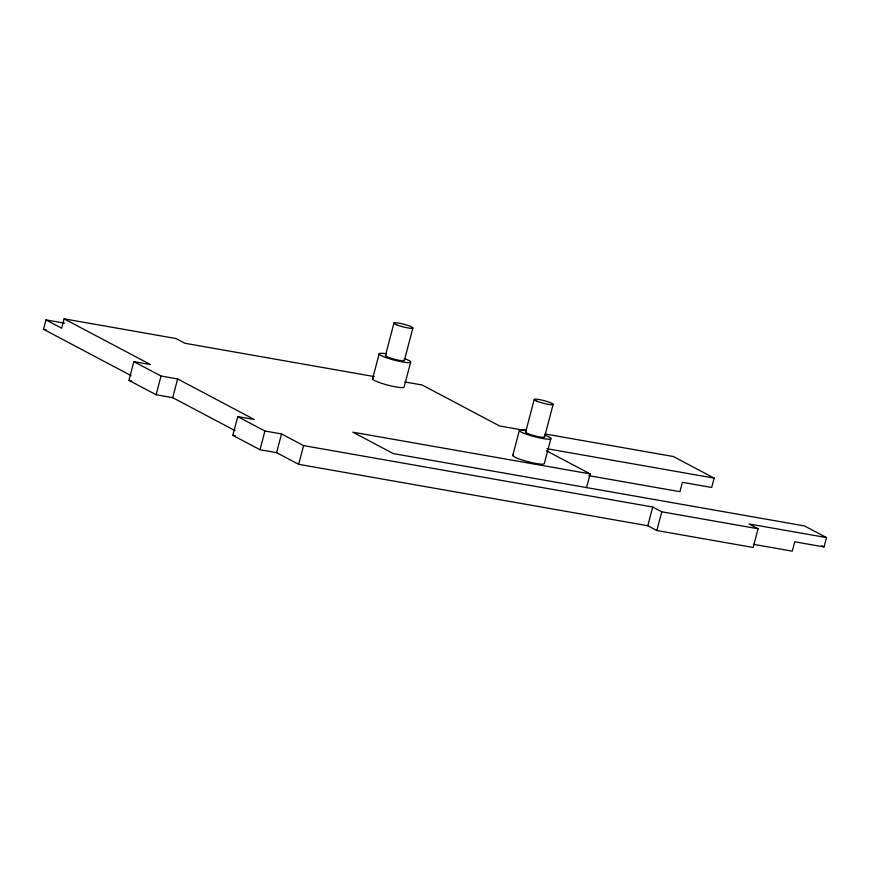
<?xml version="1.0" encoding="UTF-8"?>
<svg xmlns="http://www.w3.org/2000/svg" width="870" height="870" viewBox="0 0 870 870"><rect width="100%" height="100%" fill="white"/><g stroke="black" fill="none" stroke-linecap="round" stroke-linejoin="round"><path stroke-width="1.3" d="M131.131 375.655L43.5 329.273L45.958 319.91L64.587 323.183M374.187 376.569L184.864 343.258L175.881 338.506L64.097 318.844L61.639 328.207L45.958 319.91M235.052 430.661L172.728 397.666L156.111 394.741L128.934 380.353L133.839 361.637L150.456 364.552L64.097 318.844M156.111 394.741L161.026 376.025L133.839 361.637M172.728 397.666L177.632 378.939L161.026 376.025M753.474 544.326L792.276 551.156L794.734 541.792L824.042 546.947L826.5 537.584L749.016 523.957L758.074 528.753L753.159 547.469L656.839 530.537L647.78 525.741L298.671 464.33L276.616 452.661L260.01 449.736L232.823 435.348L237.738 416.621L254.344 419.547L177.632 378.939M260.01 449.736L264.915 431.009L237.738 416.621M276.616 452.661L281.532 433.934L264.915 431.009M298.671 464.33L303.576 445.603L281.532 433.934M372.599 378.798L379.157 353.829M385.453 355.493L393.958 323.074M404.365 360.43L412.88 328.001M410.673 362.094L404.126 387.052A16.291 2.262 14.7 0 1 385.78 384.573A16.291 2.262 14.7 0 1 373.273 378.374M512.8 455.38L519.346 430.411M525.654 432.053L534.202 399.471M544.566 436.979L553.113 404.398M550.873 438.621L544.326 463.59A16.291 2.262 14.7 0 1 526.122 461.176A16.291 2.262 14.7 0 1 513.43 454.934M586.554 487.646L590.164 473.911L546.262 450.682M647.78 525.741L652.696 507.014L303.576 445.603M656.839 530.537L661.755 511.81L652.696 507.014M545.022 433.956L673.369 456.532L714.15 478.119L711.693 487.483L682.385 482.328L679.927 491.691L588.946 475.683M404.844 381.963L422.178 385.008L499.565 425.963L526.296 430.661M43.5 329.273L46.164 329.741M547.023 448.713L714.15 478.119M128.934 380.353L131.49 380.81M590.164 473.911L352.828 432.172L393.316 453.596L804.456 525.915L826.5 537.584M232.823 435.348L235.378 435.794M661.755 511.81L758.074 528.753M821.726 545.718L824.042 546.947M404.104 359.995A9.777 1.359 14.7 0 1 394.686 359.31A9.777 1.359 14.7 0 1 385.834 355.232M404.387 358.527A16.291 2.262 14.7 0 1 406.333 362.507A16.291 2.262 14.7 0 1 382.789 356.341A16.291 2.262 14.7 0 1 386.313 353.785M544.468 435.033A16.291 2.262 14.7 0 1 546.632 439.078A16.291 2.262 14.7 0 1 523.077 432.934A16.291 2.262 14.7 0 1 526.383 430.324M544.305 436.544A9.777 1.359 14.7 0 1 534.876 435.859A9.777 1.359 14.7 0 1 526.035 431.781M396.568 324.749A9.777 1.359 14.7 0 0 412.5 328.262A9.777 1.359 14.7 0 0 401.19 323.596A9.777 1.359 14.7 0 0 396.568 324.749M536.801 401.146A9.777 1.359 14.7 0 0 552.733 404.67A9.777 1.359 14.7 0 0 541.434 400.004A9.777 1.359 14.7 0 0 536.801 401.146"/></g></svg>
